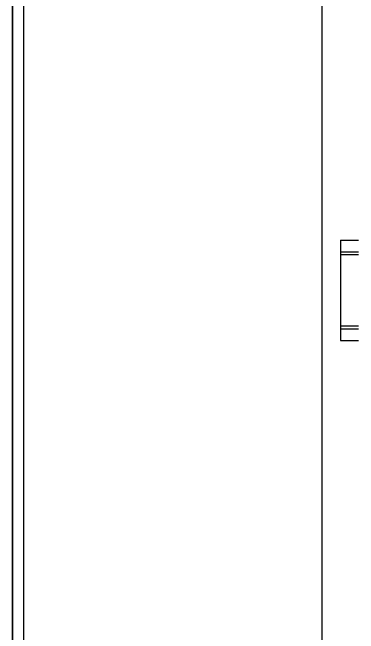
# Model space of a CAD drawing. Header units: inches. Extents: x 0 to 316, y -1 to 150.
# Drawn here: x 175.11 to 179.86, y 70.48 to 79.01 of the extents above; entities that cross this region are included whole.
import ezdxf

# ---------------------------------------------------------------- set-up
doc = ezdxf.new("R2010")
doc.units = ezdxf.units.IN
doc.header["$MEASUREMENT"] = 0

# ---------------------------------------------------------------- blocks, each defined once
blk = doc.blocks.new('Rittal TS8 FloorMount 8018814 Panel')
at = {"color": 3, "linetype": 'Continuous'}
blk.add_line((0, 66.417), (0, 0), dxfattribs=at)
at = {"color": 9, "linetype": 'Continuous'}
blk.add_line((0.1572, 0), (0.1572, 66.417), dxfattribs=at)

msp = doc.modelspace()

# ---------------------------------------------------------------- linework, layer by layer
at = {"linetype": 'Continuous'}
for p, q in [((175.11024, 65.94488), (175.11024, 124.27904)), ((179.36024, 70.19488), (179.36024, 120.25738))]:
    msp.add_line(p, q, dxfattribs=at)
at = {"color": 6, "linetype": 'Continuous'}
msp.add_line((175.11024, 62.06278), (175.11024, 78.69664), dxfattribs=at)
at = {"color": 2}
for p, q in [((179.61024, 75.88488), (179.86024, 75.88488, 0.00001)), ((179.61024, 75.88488), (179.61024, 74.50488)), ((179.61024, 75.68488), (179.86024, 75.68488, 0.00001)), ((179.61024, 74.70488, -0.14891), (179.86024, 74.70488, -0.14892)), ((179.61024, 74.50488), (179.86024, 74.50488, 0.00001))]:
    msp.add_line(p, q, dxfattribs=at)
at = {"color": 2, "extrusion": (-1.00046e-30, -4.08478e-15, -1)}
msp.add_line((179.61024, 75.72488, -0.17182), (179.86024, 75.72488, -0.17183), dxfattribs=at)
at = {"color": 2, "extrusion": (0, 0, -1)}
msp.add_line((179.61024, 74.66488, -0.02291), (179.86024, 74.66488, -0.0229), dxfattribs=at)

# ---------------------------------------------------------------- block references
at = {"linetype": 'Continuous'}
msp.add_blockref('Rittal TS8 FloorMount 8018814 Panel', (175.11024, 62.06278), dxfattribs=at)

doc.saveas('drawing.dxf')
